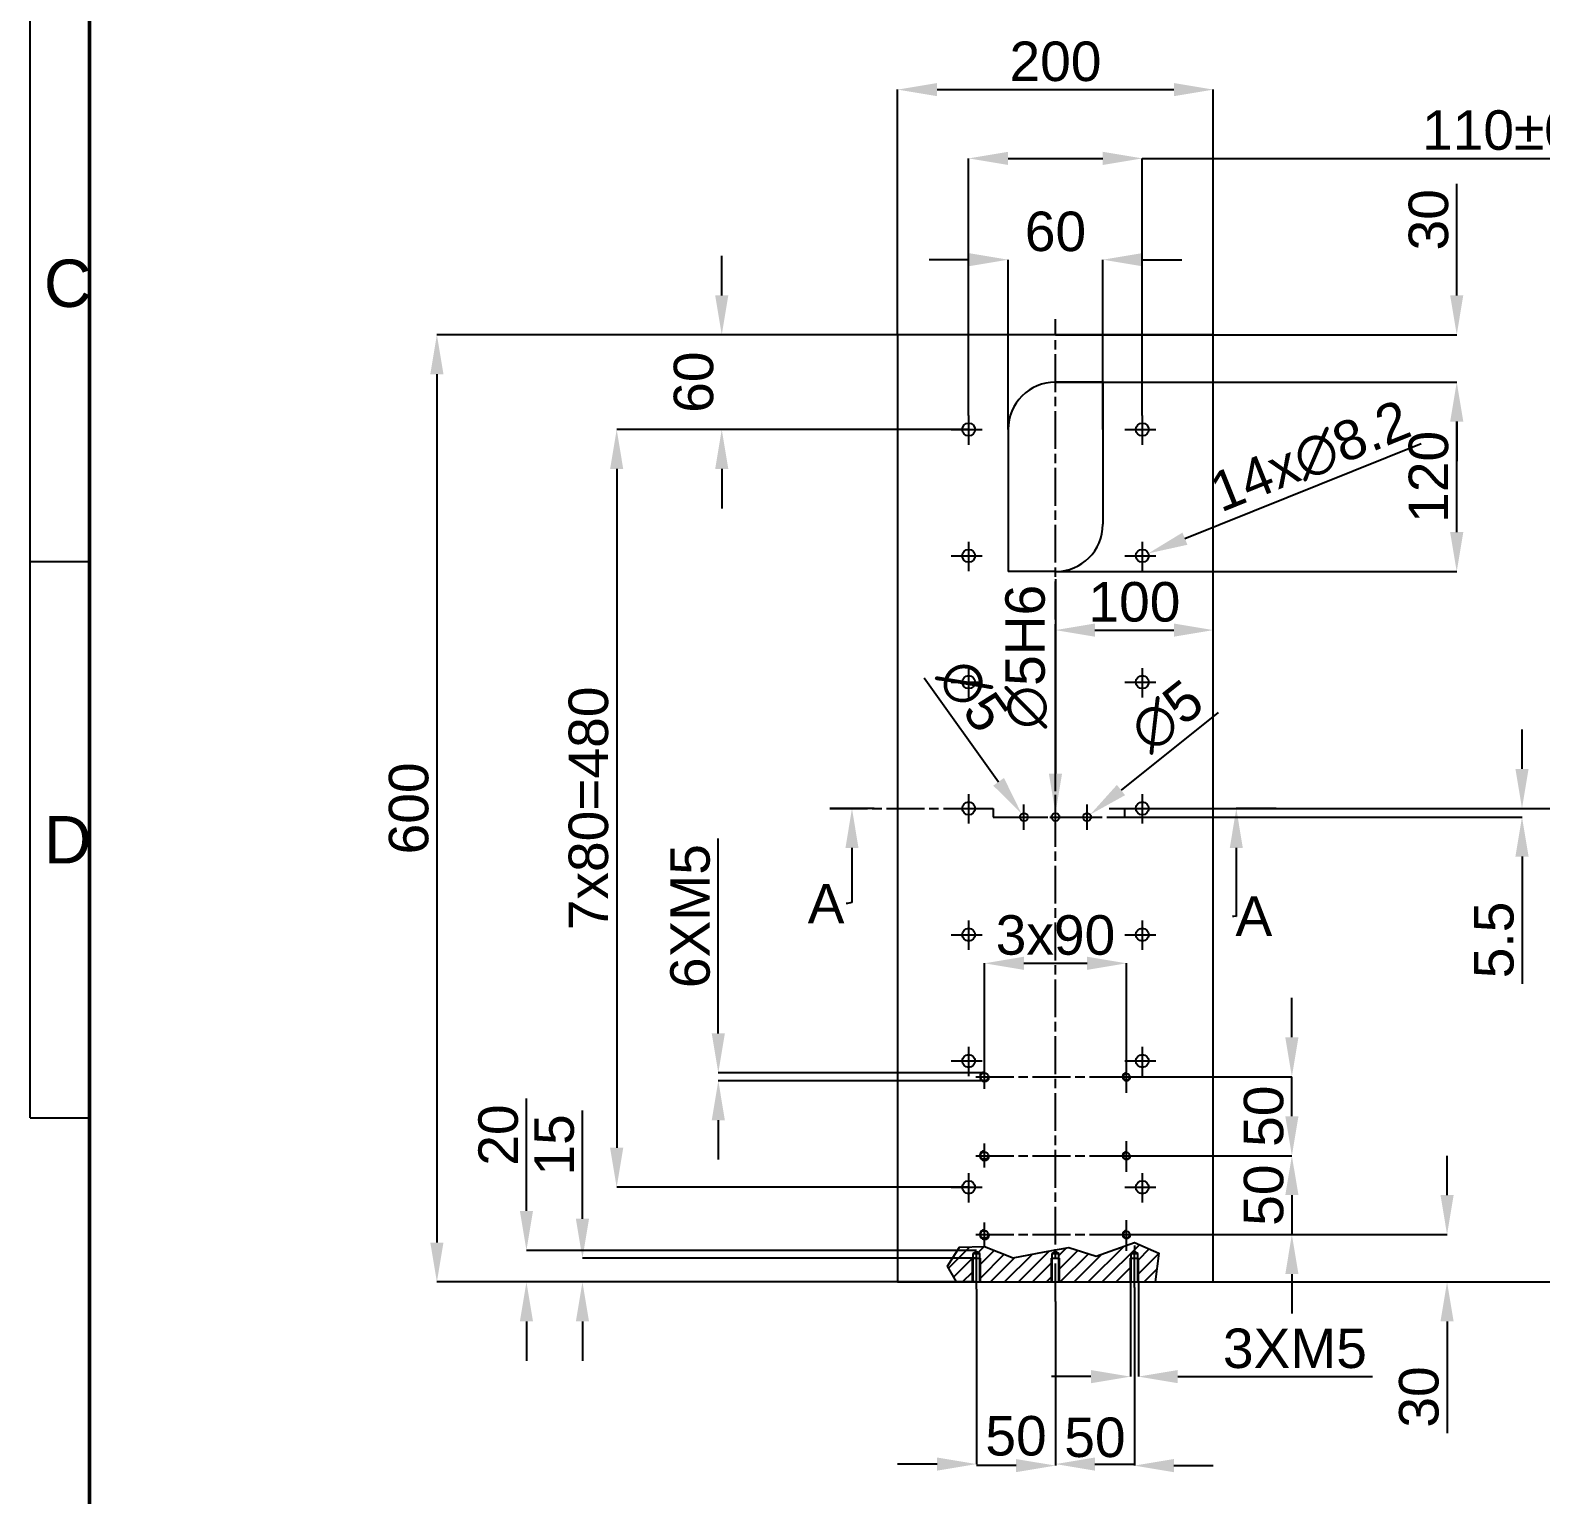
# Model space of a CAD drawing. Header units: millimetres. Extents: x 9534 to 10975, y 1284 to 3436.
# Drawn here: x 9534 to 10491, y 1787 to 2715 of the extents above; entities that cross this region are included whole.
import ezdxf
from ezdxf import colors
from ezdxf.entities.mleader import LeaderData, LeaderLine
from ezdxf.math import Vec2, Vec3

# ---------------------------------------------------------------- set-up
doc = ezdxf.new("R2010")
doc.units = ezdxf.units.MM
doc.header["$MEASUREMENT"] = 0
doc.linetypes.add('ACAD_ISO02W100', pattern=[15, 12, -3])
doc.linetypes.add('ACAD_ISO08W100', pattern=[36, 24, -3, 6, -3])
doc.layers.get('Defpoints').update_dxf_attribs({"linetype": 'ACAD_ISO02W100'})
doc.layers.add('Crta_05', color=1, linetype='Continuous', lineweight=50)
for name, color, linetype in [('Layer1', 1, 'ACAD_ISO08W100'), ('Layer2', 4, 'Continuous'), ('Layer3', 5, 'Continuous'), ('RAHM2', 1, 'Continuous')]:
    doc.layers.add(name, color=color, linetype=linetype)
doc.styles.get("Standard").update_dxf_attribs({"font": 'arial.ttf'})
doc.dimstyles.get("Standard").update_dxf_attribs({"dimscale": 5, "dimtxt": 5, "dimasz": 5, "dimexe": 0, "dimexo": 0, "dimgap": 1, "dimtad": 1, "dimdec": 4, "dimzin": 12, "dimdsep": 46, "dimtxsty": 'Standard', "dimcen": 0.09, "dimadec": 0, "dimazin": 0, "dimtfac": 1, "dimtdec": 4, "dimtofl": 0, "dimtmove": 0, "dimatfit": 3, "dimfxl": 1, "dimtolj": 1, "dimtzin": 0, "dimarcsym": 0})

# ---------------------------------------------------------------- blocks, each defined once
blk = doc.blocks.new('*U2')
blk.add_circle((0, 0), 4.1)
blk = doc.blocks.new('*U3')
at = {"color": 0, "linetype": 'ByBlock', "lineweight": -2, "transparency": 16777216}
for p in [(-110, 0), (0, 0), (-110, -80), (0, -80), (-110, -160), (0, -160), (-110, -240), (0, -240), (-110, -320), (0, -320), (-110, -400), (0, -400), (-110, -480), (0, -480)]:
    blk.add_blockref('*U2', p, dxfattribs=at)
blk = doc.blocks.new('*U4')
at = {"layer": 'Layer1'}
for p, q in [((-9.77, 0.37), (9.77, 0.37)), ((1.26, 9.29), (1.26, -9.29))]:
    blk.add_line(p, q, dxfattribs=at)
blk = doc.blocks.new('*U5')
at = {"color": 0, "linetype": 'ByBlock', "lineweight": -2, "transparency": 16777216}
for p in [(0, 480), (110, 480), (0, 400), (110, 400), (0, 320), (110, 320), (0, 240), (110, 240), (0, 160), (110, 160), (0, 80), (110, 80), (0, 0), (110, 0)]:
    blk.add_blockref('*U4', p, dxfattribs=at)
blk = doc.blocks.new('*U6')
for centre, radius in [((-49.02, 0.51), 2.5), ((40.98, 0.51), 2.1)]:
    blk.add_circle(centre, radius)
for centre, radius, end in [((-49.02, 0.51), 3, 358.71414), ((40.98, 0.51), 2.5, 0)]:
    blk.add_arc(centre, radius, 90, end)
at = {"layer": 'Layer1'}
for p, q in [((40.98, -9.76), (40.98, 9.76)), ((-54.5, 0.51), (54.5, 0.51)), ((-49.02, -7.07), (-49.02, 8.18))]:
    blk.add_line(p, q, dxfattribs=at)
blk = doc.blocks.new('*U7')
at = {"color": 0, "linetype": 'ByBlock', "lineweight": -2, "transparency": 16777216}
for p in [(0, 100), (0, 50), (0, 0)]:
    blk.add_blockref('*U6', p, dxfattribs=at)
blk = doc.blocks.new('*D9')
at = {"layer": 'Defpoints', "color": 0, "transparency": 16777216}
for p in [(10283.42, 2677.51), (10083.42, 2522.18), (10283.42, 2522.18)]:
    blk.add_point(p, dxfattribs=at)
at = {"layer": 'Layer2', "color": 0, "lineweight": -2, "transparency": 16777216}
for p, q in [((10083.42, 2522.18), (10083.42, 2677.51)), ((10108.42, 2677.51), (10258.42, 2677.51)), ((10283.42, 2522.18), (10283.42, 2677.51))]:
    blk.add_line(p, q, dxfattribs=at)
at = {"layer": 'Layer2', "color": 0, "transparency": 16777216}
for points in [[(10108.42, 2681.67), (10108.42, 2673.34), (10083.42, 2677.51)], [(10258.42, 2681.67), (10258.42, 2673.34), (10283.42, 2677.51)]]:
    blk.add_solid(points, dxfattribs=at)
at = {"layer": 'Layer2', "color": 0, "transparency": 16777216, "insert": (10183.42, 2695.27), "char_height": 25, "attachment_point": 5}
blk.add_mtext('\\A1;200', dxfattribs=at)
blk = doc.blocks.new('*D10')
at = {"layer": 'Defpoints', "color": 0, "transparency": 16777216}
for p in [(10238.42, 2633.93), (10128.42, 2471.1), (10238.42, 2471.1)]:
    blk.add_point(p, dxfattribs=at)
at = {"layer": 'Layer2', "color": 0, "lineweight": -2, "transparency": 16777216}
for p, q in [((10128.42, 2471.1), (10128.42, 2633.93)), ((10153.42, 2633.93), (10213.42, 2633.93)), ((10238.42, 2471.1), (10238.42, 2633.93)), ((10238.42, 2633.93), (10580.36, 2633.93))]:
    blk.add_line(p, q, dxfattribs=at)
at = {"layer": 'Layer2', "color": 0, "transparency": 16777216}
for points in [[(10153.42, 2638.1), (10153.42, 2629.77), (10128.42, 2633.93)], [(10213.42, 2638.1), (10213.42, 2629.77), (10238.42, 2633.93)]]:
    blk.add_solid(points, dxfattribs=at)
at = {"layer": 'Layer2', "color": 0, "transparency": 16777216, "insert": (10498.05, 2651.7), "char_height": 25, "attachment_point": 5}
blk.add_mtext('\\A1;110%%P0.001', dxfattribs=at)
blk = doc.blocks.new('*D11')
at = {"layer": 'Defpoints', "color": 0, "transparency": 16777216}
for p in [(10228.42, 2124.05), (10138.42, 2059.85), (10228.42, 2061.43)]:
    blk.add_point(p, dxfattribs=at)
at = {"layer": 'Layer2', "color": 0, "lineweight": -2, "transparency": 16777216}
for p, q in [((10138.42, 2059.85), (10138.42, 2124.05)), ((10163.42, 2124.05), (10203.42, 2124.05)), ((10228.42, 2061.43), (10228.42, 2124.05))]:
    blk.add_line(p, q, dxfattribs=at)
at = {"layer": 'Layer2', "color": 0, "transparency": 16777216}
for points in [[(10163.42, 2128.22), (10163.42, 2119.88), (10138.42, 2124.05)], [(10203.42, 2128.22), (10203.42, 2119.88), (10228.42, 2124.05)]]:
    blk.add_solid(points, dxfattribs=at)
at = {"layer": 'Layer2', "color": 0, "transparency": 16777216, "insert": (10183.42, 2141.82), "char_height": 25, "attachment_point": 5}
blk.add_mtext('\\A1;3x90', dxfattribs=at)
blk = doc.blocks.new('*D12')
at = {"layer": 'Defpoints', "color": 0, "transparency": 16777216}
for p in [(10128.42, 2462.18), (9905.43, 1982.18), (10128.42, 1982.18)]:
    blk.add_point(p, dxfattribs=at)
at = {"layer": 'Layer2', "color": 0, "lineweight": -2, "transparency": 16777216}
for p, q in [((10128.42, 2462.18), (9905.43, 2462.18)), ((9905.43, 2437.18), (9905.43, 2007.18)), ((10128.42, 1982.18), (9905.43, 1982.18))]:
    blk.add_line(p, q, dxfattribs=at)
at = {"layer": 'Layer2', "color": 0, "transparency": 16777216}
for points in [[(9901.26, 2437.18), (9909.59, 2437.18), (9905.43, 2462.18)], [(9901.26, 2007.18), (9909.59, 2007.18), (9905.43, 1982.18)]]:
    blk.add_solid(points, dxfattribs=at)
at = {"layer": 'Layer2', "color": 0, "transparency": 16777216, "insert": (9887.66, 2222.18), "char_height": 25, "attachment_point": 5, "rotation": 90}
blk.add_mtext('\\A1;7x80=480', dxfattribs=at)
blk = doc.blocks.new('*D13')
at = {"layer": 'Defpoints', "color": 0, "transparency": 16777216}
for p in [(10083.42, 2522.18), (9791.53, 1922.18), (10083.42, 1922.18)]:
    blk.add_point(p, dxfattribs=at)
at = {"layer": 'Layer2', "color": 0, "lineweight": -2, "transparency": 16777216}
for p, q in [((10083.42, 2522.18), (9791.53, 2522.18)), ((9791.53, 2497.18), (9791.53, 1947.18)), ((10083.42, 1922.18), (9791.53, 1922.18))]:
    blk.add_line(p, q, dxfattribs=at)
at = {"layer": 'Layer2', "color": 0, "transparency": 16777216}
for points in [[(9787.36, 2497.18), (9795.7, 2497.18), (9791.53, 2522.18)], [(9787.36, 1947.18), (9795.7, 1947.18), (9791.53, 1922.18)]]:
    blk.add_solid(points, dxfattribs=at)
at = {"layer": 'Layer2', "color": 0, "transparency": 16777216, "insert": (9773.77, 2222.18), "char_height": 25, "attachment_point": 5, "rotation": 90}
blk.add_mtext('\\A1;600', dxfattribs=at)
blk = doc.blocks.new('*D14')
at = {"layer": 'Defpoints', "color": 0, "transparency": 16777216}
for p in [(10133.42, 1917.58), (10183.42, 1909.87), (10133.42, 1806.81)]:
    blk.add_point(p, dxfattribs=at)
at = {"layer": 'Layer2', "color": 0, "lineweight": -2, "transparency": 16777216}
for p, q in [((10133.42, 1917.58), (10133.42, 1806.81)), ((10183.42, 1909.87), (10183.42, 1806.81)), ((10108.42, 1806.81), (10083.42, 1806.81)), ((10208.42, 1806.81), (10233.42, 1806.81))]:
    blk.add_line(p, q, dxfattribs=at)
at = {"layer": 'Layer2', "color": 0, "transparency": 16777216}
for points in [[(10108.42, 1810.98), (10108.42, 1802.65), (10133.42, 1806.81)], [(10208.42, 1810.98), (10208.42, 1802.65), (10183.42, 1806.81)]]:
    blk.add_solid(points, dxfattribs=at)
at = {"layer": 'Layer2', "color": 0, "transparency": 16777216, "insert": (10158.42, 1824.58), "char_height": 25, "attachment_point": 5}
blk.add_mtext('\\A1;50', dxfattribs=at)
blk = doc.blocks.new('*D15')
at = {"layer": 'Defpoints', "color": 0, "transparency": 16777216}
for p in [(10233.42, 1918.59), (10183.42, 1909.87), (10183.42, 1805.86)]:
    blk.add_point(p, dxfattribs=at)
at = {"layer": 'Layer2', "color": 0, "lineweight": -2, "transparency": 16777216}
for p, q in [((10233.42, 1918.59), (10233.42, 1805.86)), ((10183.42, 1909.87), (10183.42, 1805.86)), ((10158.42, 1805.86), (10133.42, 1805.86)), ((10258.42, 1805.86), (10283.42, 1805.86))]:
    blk.add_line(p, q, dxfattribs=at)
at = {"layer": 'Layer2', "color": 0, "transparency": 16777216}
for points in [[(10158.42, 1810.02), (10158.42, 1801.69), (10183.42, 1805.86)], [(10258.42, 1810.02), (10258.42, 1801.69), (10233.42, 1805.86)]]:
    blk.add_solid(points, dxfattribs=at)
at = {"layer": 'Layer2', "color": 0, "transparency": 16777216, "insert": (10208.42, 1823.62), "char_height": 25, "attachment_point": 5}
blk.add_mtext('\\A1;50', dxfattribs=at)
blk = doc.blocks.new('*D16')
at = {"layer": 'Defpoints', "color": 0, "transparency": 16777216}
for p in [(10128.42, 2522.18), (9972.01, 2462.18), (10128.42, 2462.18)]:
    blk.add_point(p, dxfattribs=at)
at = {"layer": 'Layer2', "color": 0, "lineweight": -2, "transparency": 16777216}
for p, q in [((9972.01, 2547.18), (9972.01, 2572.18)), ((10128.42, 2522.18), (9972.01, 2522.18)), ((10128.42, 2462.18), (9972.01, 2462.18)), ((9972.01, 2437.18), (9972.01, 2412.18))]:
    blk.add_line(p, q, dxfattribs=at)
at = {"layer": 'Layer2', "color": 0, "transparency": 16777216}
for points in [[(9967.84, 2547.18), (9976.18, 2547.18), (9972.01, 2522.18)], [(9967.84, 2437.18), (9976.18, 2437.18), (9972.01, 2462.18)]]:
    blk.add_solid(points, dxfattribs=at)
at = {"layer": 'Layer2', "color": 0, "transparency": 16777216, "insert": (9954.25, 2492.18), "char_height": 25, "attachment_point": 5, "rotation": 90}
blk.add_mtext('\\A1;60', dxfattribs=at)
blk = doc.blocks.new('*D17')
at = {"layer": 'Defpoints', "color": 0, "transparency": 16777216}
for p in [(10228.42, 2052.18), (10228.42, 2002.18), (10333.18, 2002.18)]:
    blk.add_point(p, dxfattribs=at)
at = {"layer": 'Layer2', "color": 0, "lineweight": -2, "transparency": 16777216}
for p, q in [((10333.18, 2077.18), (10333.18, 2102.18)), ((10228.42, 2052.18), (10333.18, 2052.18)), ((10228.42, 2002.18), (10333.18, 2002.18)), ((10333.18, 1977.18), (10333.18, 1952.18))]:
    blk.add_line(p, q, dxfattribs=at)
at = {"layer": 'Layer2', "color": 0, "transparency": 16777216}
for points in [[(10329.02, 2077.18), (10337.35, 2077.18), (10333.18, 2052.18)], [(10329.02, 1977.18), (10337.35, 1977.18), (10333.18, 2002.18)]]:
    blk.add_solid(points, dxfattribs=at)
at = {"layer": 'Layer2', "color": 0, "transparency": 16777216, "insert": (10315.42, 2027.18), "char_height": 25, "attachment_point": 5, "rotation": 90}
blk.add_mtext('\\A1;50', dxfattribs=at)
blk = doc.blocks.new('*D18')
at = {"layer": 'Defpoints', "color": 0, "transparency": 16777216}
for p in [(10228.42, 2002.18), (10228.42, 1952.18), (10333.18, 1952.18)]:
    blk.add_point(p, dxfattribs=at)
at = {"layer": 'Layer2', "color": 0, "lineweight": -2, "transparency": 16777216}
for p, q in [((10333.18, 2027.18), (10333.18, 2052.18)), ((10228.42, 2002.18), (10333.18, 2002.18)), ((10228.42, 1952.18), (10333.18, 1952.18)), ((10333.18, 1927.18), (10333.18, 1902.18))]:
    blk.add_line(p, q, dxfattribs=at)
at = {"layer": 'Layer2', "color": 0, "transparency": 16777216}
for points in [[(10329.02, 2027.18), (10337.35, 2027.18), (10333.18, 2002.18)], [(10329.02, 1927.18), (10337.35, 1927.18), (10333.18, 1952.18)]]:
    blk.add_solid(points, dxfattribs=at)
at = {"layer": 'Layer2', "color": 0, "transparency": 16777216, "insert": (10315.42, 1977.18), "char_height": 25, "attachment_point": 5, "rotation": 90}
blk.add_mtext('\\A1;50', dxfattribs=at)
blk = doc.blocks.new('*D19')
at = {"layer": 'Defpoints', "color": 0, "transparency": 16777216}
for p in [(10228.42, 1952.18), (10228.42, 1922.18), (10431.51, 1922.18)]:
    blk.add_point(p, dxfattribs=at)
at = {"layer": 'Layer2', "color": 0, "lineweight": -2, "transparency": 16777216}
for p, q in [((10431.51, 1977.18), (10431.51, 2002.18)), ((10228.42, 1952.18), (10431.51, 1952.18)), ((10228.42, 1922.18), (10431.51, 1922.18)), ((10431.51, 1897.18), (10431.51, 1826.47))]:
    blk.add_line(p, q, dxfattribs=at)
at = {"layer": 'Layer2', "color": 0, "transparency": 16777216}
for points in [[(10427.35, 1977.18), (10435.68, 1977.18), (10431.51, 1952.18)], [(10427.35, 1897.18), (10435.68, 1897.18), (10431.51, 1922.18)]]:
    blk.add_solid(points, dxfattribs=at)
at = {"layer": 'Layer2', "color": 0, "transparency": 16777216, "insert": (10413.74, 1849.32), "char_height": 25, "attachment_point": 5, "rotation": 90}
blk.add_mtext('\\A1;30', dxfattribs=at)
blk = doc.blocks.new('*D20')
at = {"layer": 'Defpoints', "color": 0, "transparency": 16777216}
for p in [(10242.23, 2383.71), (10234.62, 2380.65)]:
    blk.add_point(p, dxfattribs=at)
at = {"layer": 'Layer2', "color": 0, "lineweight": -2, "transparency": 16777216}
for p, q in [((10415.18, 2453.17), (10265.43, 2393.02)), ((10237.97, 2382.18), (10238.87, 2382.18)), ((10238.42, 2381.73), (10238.42, 2382.63))]:
    blk.add_line(p, q, dxfattribs=at)
at = {"layer": 'Layer2', "color": 0, "transparency": 16777216}
blk.add_solid([(10263.87, 2396.89), (10266.98, 2389.16), (10242.23, 2383.71)], dxfattribs=at)
at = {"layer": 'Layer2', "color": 0, "transparency": 16777216, "insert": (10345.02, 2444.89), "char_height": 25, "attachment_point": 5, "rotation": 21.88366}
blk.add_mtext('\\A1;14x∅8.2', dxfattribs=at)
blk = doc.blocks.new('*D21')
at = {"layer": 'Defpoints', "color": 0, "transparency": 16777216}
for p in [(9969.82, 2049.68), (10138.42, 2054.68), (10138.42, 2049.68)]:
    blk.add_point(p, dxfattribs=at)
at = {"layer": 'Layer2', "color": 0, "lineweight": -2, "transparency": 16777216}
for p, q in [((9969.82, 2079.68), (9969.82, 2203.2)), ((10138.42, 2054.68), (9969.82, 2054.68)), ((10138.42, 2049.68), (9969.82, 2049.68)), ((9969.82, 2024.68), (9969.82, 1999.68))]:
    blk.add_line(p, q, dxfattribs=at)
at = {"layer": 'Layer2', "color": 0, "transparency": 16777216}
for points in [[(9965.65, 2079.68), (9973.98, 2079.68), (9969.82, 2054.68)], [(9965.65, 2024.68), (9973.98, 2024.68), (9969.82, 2049.68)]]:
    blk.add_solid(points, dxfattribs=at)
at = {"layer": 'Layer2', "color": 0, "transparency": 16777216, "insert": (9952.05, 2153.94), "char_height": 25, "attachment_point": 5, "rotation": 90}
blk.add_mtext('\\A1;6XM5', dxfattribs=at)
blk = doc.blocks.new('*D22')
at = {"layer": 'Defpoints', "color": 0, "transparency": 16777216}
for p in [(9848.26, 1942.18), (10133.42, 1942.18), (10133.42, 1922.18)]:
    blk.add_point(p, dxfattribs=at)
at = {"layer": 'Layer2', "color": 0, "lineweight": -2, "transparency": 16777216}
for p, q in [((9848.26, 1967.18), (9848.26, 2038.33)), ((10133.42, 1942.18), (9848.26, 1942.18)), ((10133.42, 1922.18), (9848.26, 1922.18)), ((9848.26, 1897.18), (9848.26, 1872.18))]:
    blk.add_line(p, q, dxfattribs=at)
at = {"layer": 'Layer2', "color": 0, "transparency": 16777216}
for points in [[(9844.09, 1967.18), (9852.42, 1967.18), (9848.26, 1942.18)], [(9844.09, 1897.18), (9852.42, 1897.18), (9848.26, 1922.18)]]:
    blk.add_solid(points, dxfattribs=at)
at = {"layer": 'Layer2', "color": 0, "transparency": 16777216, "insert": (9830.49, 2015.25), "char_height": 25, "attachment_point": 5, "rotation": 90}
blk.add_mtext('\\A1;20', dxfattribs=at)
blk = doc.blocks.new('*D23')
at = {"layer": 'Defpoints', "color": 0, "transparency": 16777216}
for p in [(10133.42, 1937.18), (9883.74, 1922.18), (10133.42, 1922.18)]:
    blk.add_point(p, dxfattribs=at)
at = {"layer": 'Layer2', "color": 0, "lineweight": -2, "transparency": 16777216}
for p, q in [((9883.74, 1962.18), (9883.74, 2030.82)), ((10133.42, 1937.18), (9883.74, 1937.18)), ((10133.42, 1922.18), (9883.74, 1922.18)), ((9883.74, 1897.18), (9883.74, 1872.18))]:
    blk.add_line(p, q, dxfattribs=at)
at = {"layer": 'Layer2', "color": 0, "transparency": 16777216}
for points in [[(9879.58, 1962.18), (9887.91, 1962.18), (9883.74, 1937.18)], [(9879.58, 1897.18), (9887.91, 1897.18), (9883.74, 1922.18)]]:
    blk.add_solid(points, dxfattribs=at)
at = {"layer": 'Layer2', "color": 0, "transparency": 16777216, "insert": (9865.98, 2009), "char_height": 25, "attachment_point": 5, "rotation": 90}
blk.add_mtext('\\A1;15', dxfattribs=at)
blk = doc.blocks.new('*D24')
at = {"layer": 'Defpoints', "color": 0, "transparency": 16777216}
for p in [(10230.92, 1922.18), (10235.92, 1922.18), (10235.92, 1862.22)]:
    blk.add_point(p, dxfattribs=at)
at = {"layer": 'Layer2', "color": 0, "lineweight": -2, "transparency": 16777216}
for p, q in [((10230.92, 1922.18), (10230.92, 1862.22)), ((10235.92, 1922.18), (10235.92, 1862.22)), ((10205.92, 1862.22), (10180.92, 1862.22)), ((10260.92, 1862.22), (10384.29, 1862.22))]:
    blk.add_line(p, q, dxfattribs=at)
at = {"layer": 'Layer2', "color": 0, "transparency": 16777216}
for points in [[(10205.92, 1866.39), (10205.92, 1858.06), (10230.92, 1862.22)], [(10260.92, 1866.39), (10260.92, 1858.06), (10235.92, 1862.22)]]:
    blk.add_solid(points, dxfattribs=at)
at = {"layer": 'Layer2', "color": 0, "transparency": 16777216, "insert": (10335.11, 1879.99), "char_height": 25, "attachment_point": 5}
blk.add_mtext('\\A1;3XM5', dxfattribs=at)
blk = doc.blocks.new('*D25')
at = {"layer": 'Defpoints', "color": 0, "transparency": 16777216}
for p in [(10201.47, 2215.12), (10205.38, 2218.23)]:
    blk.add_point(p, dxfattribs=at)
at = {"layer": 'Layer2', "color": 0, "lineweight": -2, "transparency": 16777216}
for p, q in [((10286.57, 2282.87), (10224.94, 2233.81)), ((10202.97, 2216.68), (10203.87, 2216.68)), ((10203.42, 2216.23), (10203.42, 2217.13))]:
    blk.add_line(p, q, dxfattribs=at)
at = {"layer": 'Layer2', "color": 0, "transparency": 16777216}
blk.add_solid([(10222.34, 2237.07), (10227.53, 2230.55), (10205.38, 2218.23)], dxfattribs=at)
at = {"layer": 'Layer2', "color": 0, "transparency": 16777216, "insert": (10254.03, 2280.57), "char_height": 25, "attachment_point": 5, "rotation": 38.5243}
blk.add_mtext('\\A1;∅5', dxfattribs=at)
blk = doc.blocks.new('*D26')
at = {"layer": 'Defpoints', "color": 0, "transparency": 16777216}
for p in [(10161.97, 2218.71), (10164.88, 2214.65)]:
    blk.add_point(p, dxfattribs=at)
at = {"layer": 'Layer2', "color": 0, "lineweight": -2, "transparency": 16777216}
for p, q in [((10100.29, 2304.79), (10147.4, 2239.03)), ((10162.97, 2216.68), (10163.87, 2216.68)), ((10163.42, 2216.23), (10163.42, 2217.13))]:
    blk.add_line(p, q, dxfattribs=at)
at = {"layer": 'Layer2', "color": 0, "transparency": 16777216}
blk.add_solid([(10150.79, 2241.46), (10144.02, 2236.6), (10161.97, 2218.71)], dxfattribs=at)
at = {"layer": 'Layer2', "color": 0, "transparency": 16777216, "insert": (10130.96, 2293.69), "char_height": 25, "attachment_point": 5, "rotation": 305.62243}
blk.add_mtext('\\A1;∅5', dxfattribs=at)
blk = doc.blocks.new('*D27')
at = {"layer": 'Defpoints', "color": 0, "transparency": 16777216}
for p in [(10183.42, 2219.18), (10183.42, 2214.18)]:
    blk.add_point(p, dxfattribs=at)
at = {"layer": 'Layer2', "color": 0, "lineweight": -2, "transparency": 16777216}
for p, q in [((10183.42, 2367.39), (10183.42, 2244.18)), ((10182.97, 2216.68), (10183.87, 2216.68)), ((10183.42, 2216.23), (10183.42, 2217.13))]:
    blk.add_line(p, q, dxfattribs=at)
at = {"layer": 'Layer2', "color": 0, "transparency": 16777216}
blk.add_solid([(10179.26, 2244.18), (10187.59, 2244.18), (10183.42, 2219.18)], dxfattribs=at)
at = {"layer": 'Layer2', "color": 0, "transparency": 16777216, "insert": (10164.96, 2318.29), "char_height": 25, "attachment_point": 5, "rotation": 90}
blk.add_mtext('\\A1;∅5H6', dxfattribs=at)
blk = doc.blocks.new('*D28')
at = {"layer": 'Defpoints', "color": 0, "transparency": 16777216}
for p in [(10217.42, 2222.18), (10546.12, 2222.18), (10283.42, 1922.18)]:
    blk.add_point(p, dxfattribs=at)
at = {"layer": 'Layer2', "color": 0, "lineweight": -2, "transparency": 16777216}
for p, q in [((10217.42, 2222.18), (10546.12, 2222.18)), ((10546.12, 1947.18), (10546.12, 2197.18)), ((10283.42, 1922.18), (10546.12, 1922.18))]:
    blk.add_line(p, q, dxfattribs=at)
at = {"layer": 'Layer2', "color": 0, "transparency": 16777216}
for points in [[(10541.95, 2197.18), (10550.29, 2197.18), (10546.12, 2222.18)], [(10541.95, 1947.18), (10550.29, 1947.18), (10546.12, 1922.18)]]:
    blk.add_solid(points, dxfattribs=at)
at = {"layer": 'Layer2', "color": 0, "transparency": 16777216, "insert": (10528.35, 2072.18), "char_height": 25, "attachment_point": 5, "rotation": 90}
blk.add_mtext('\\A1;300', dxfattribs=at)
blk = doc.blocks.new('*D29')
at = {"layer": 'Defpoints', "color": 0, "transparency": 16777216}
for p in [(10283.42, 2335.11), (10183.42, 2233.18), (10283.42, 2233.18)]:
    blk.add_point(p, dxfattribs=at)
at = {"layer": 'Layer2', "color": 0, "lineweight": -2, "transparency": 16777216}
for p, q in [((10183.42, 2233.18), (10183.42, 2335.11)), ((10208.42, 2335.11), (10258.42, 2335.11)), ((10283.42, 2233.18), (10283.42, 2335.11))]:
    blk.add_line(p, q, dxfattribs=at)
at = {"layer": 'Layer2', "color": 0, "transparency": 16777216}
for points in [[(10208.42, 2339.28), (10208.42, 2330.94), (10183.42, 2335.11)], [(10258.42, 2339.28), (10258.42, 2330.94), (10283.42, 2335.11)]]:
    blk.add_solid(points, dxfattribs=at)
at = {"layer": 'Layer2', "color": 0, "transparency": 16777216, "insert": (10233.42, 2352.87), "char_height": 25, "attachment_point": 5}
blk.add_mtext('\\A1;100', dxfattribs=at)
blk = doc.blocks.new('*D30')
at = {"layer": 'Defpoints', "color": 0, "transparency": 16777216}
for p in [(10183.42, 2492.18), (10437.63, 2492.18), (10183.42, 2372.18)]:
    blk.add_point(p, dxfattribs=at)
at = {"layer": 'Layer2', "color": 0, "lineweight": -2, "transparency": 16777216}
for p, q in [((10183.42, 2492.18), (10437.63, 2492.18)), ((10437.63, 2397.18), (10437.63, 2467.18)), ((10183.42, 2372.18), (10437.63, 2372.18))]:
    blk.add_line(p, q, dxfattribs=at)
at = {"layer": 'Layer2', "color": 0, "transparency": 16777216}
for points in [[(10433.46, 2467.18), (10441.79, 2467.18), (10437.63, 2492.18)], [(10433.46, 2397.18), (10441.79, 2397.18), (10437.63, 2372.18)]]:
    blk.add_solid(points, dxfattribs=at)
at = {"layer": 'Layer2', "color": 0, "transparency": 16777216, "insert": (10419.86, 2432.18), "char_height": 25, "attachment_point": 5, "rotation": 90}
blk.add_mtext('\\A1;120', dxfattribs=at)
blk = doc.blocks.new('*D31')
at = {"layer": 'Defpoints', "color": 0, "transparency": 16777216}
for p in [(10213.42, 2569.76), (10153.42, 2462.18), (10213.42, 2462.18)]:
    blk.add_point(p, dxfattribs=at)
at = {"layer": 'Layer2', "color": 0, "lineweight": -2, "transparency": 16777216}
for p, q in [((10128.42, 2569.76), (10103.42, 2569.76)), ((10153.42, 2462.18), (10153.42, 2569.76)), ((10213.42, 2462.18), (10213.42, 2569.76)), ((10238.42, 2569.76), (10263.42, 2569.76))]:
    blk.add_line(p, q, dxfattribs=at)
at = {"layer": 'Layer2', "color": 0, "transparency": 16777216}
for points in [[(10128.42, 2573.92), (10128.42, 2565.59), (10153.42, 2569.76)], [(10238.42, 2573.92), (10238.42, 2565.59), (10213.42, 2569.76)]]:
    blk.add_solid(points, dxfattribs=at)
at = {"layer": 'Layer2', "color": 0, "transparency": 16777216, "insert": (10183.42, 2587.52), "char_height": 25, "attachment_point": 5}
blk.add_mtext('\\A1;60', dxfattribs=at)
blk = doc.blocks.new('*D32')
at = {"layer": 'Defpoints', "color": 0, "transparency": 16777216}
for p in [(10183.42, 2522.18), (10437.63, 2522.18), (10183.42, 2492.18)]:
    blk.add_point(p, dxfattribs=at)
at = {"layer": 'Layer2', "color": 0, "lineweight": -2, "transparency": 16777216}
for p, q in [((10437.63, 2547.18), (10437.63, 2617.89)), ((10183.42, 2522.18), (10437.63, 2522.18)), ((10183.42, 2492.18), (10437.63, 2492.18)), ((10437.63, 2467.18), (10437.63, 2442.18))]:
    blk.add_line(p, q, dxfattribs=at)
at = {"layer": 'Layer2', "color": 0, "transparency": 16777216}
for points in [[(10433.46, 2547.18), (10441.79, 2547.18), (10437.63, 2522.18)], [(10433.46, 2467.18), (10441.79, 2467.18), (10437.63, 2492.18)]]:
    blk.add_solid(points, dxfattribs=at)
at = {"layer": 'Layer2', "color": 0, "transparency": 16777216, "insert": (10419.85, 2595.03), "char_height": 25, "attachment_point": 5, "rotation": 90}
blk.add_mtext('\\A1;30', dxfattribs=at)
blk = doc.blocks.new('*D40')
at = {"layer": 'Defpoints', "color": 0, "transparency": 16777216}
for p in [(10227.39, 2222.18), (10227.39, 2216.68), (10478.98, 2216.68)]:
    blk.add_point(p, dxfattribs=at)
at = {"layer": 'Layer2', "color": 0, "lineweight": -2, "transparency": 16777216}
for p, q in [((10478.98, 2247.18), (10478.98, 2272.18)), ((10227.39, 2222.18), (10478.98, 2222.18)), ((10227.39, 2216.68), (10478.98, 2216.68)), ((10478.98, 2191.68), (10478.98, 2110.98))]:
    blk.add_line(p, q, dxfattribs=at)
at = {"layer": 'Layer2', "color": 0, "transparency": 16777216}
for points in [[(10474.82, 2247.18), (10483.15, 2247.18), (10478.98, 2222.18)], [(10474.82, 2191.68), (10483.15, 2191.68), (10478.98, 2216.68)]]:
    blk.add_solid(points, dxfattribs=at)
at = {"layer": 'Layer2', "color": 0, "transparency": 16777216, "insert": (10461.27, 2138.83), "char_height": 25, "attachment_point": 5, "rotation": 90}
blk.add_mtext('\\A1;5.5', dxfattribs=at)

msp = doc.modelspace()

# ---------------------------------------------------------------- hatches: boundary and pattern name
at = {"layer": 'Layer3'}
h = msp.add_hatch(dxfattribs=at)
h.set_pattern_fill('ANSI31', color=256, scale=50)
h.paths.add_polyline_path([(10180.92195, 1937.17782), (10181.32195, 1937.17782), (10181.32195, 1940.17782), (10183.42195, 1941.43963), (10183.42195, 1942.52623), (10176.46508, 1941.23897), (10156.52283, 1937.54895), (10138.42195, 1944.59532), (10122.69491, 1944.19098), (10115.01346, 1932.23533), (10120.62682, 1922.17782), (10130.92195, 1922.17782), (10130.92195, 1937.17782), (10131.32195, 1937.17782), (10131.32195, 1940.17782), (10133.42195, 1941.43963), (10135.52195, 1940.17782), (10135.52195, 1937.17782), (10135.92195, 1937.17782), (10135.92195, 1922.17782), (10180.92195, 1922.17782)])
h.paths.add_polyline_path([(10230.92195, 1937.17782), (10231.32195, 1937.17782), (10231.32195, 1940.17782), (10233.42195, 1941.43963), (10235.52195, 1940.17782), (10235.52195, 1937.17782), (10235.92195, 1937.17782), (10235.92195, 1922.17782), (10246.63218, 1922.17782), (10248.84799, 1940.50097), (10233.48507, 1947.143), (10209.25897, 1938.43456), (10191.79954, 1944.07638), (10183.42195, 1942.52623), (10183.42195, 1941.43963), (10185.52195, 1940.17782), (10185.52195, 1937.17782), (10185.92195, 1937.17782), (10185.92195, 1922.17782), (10230.92195, 1922.17782)])

# ---------------------------------------------------------------- linework, layer by layer
for p, q in [((10283.42195, 2522.17782), (10083.42195, 2522.17782)), ((10083.42195, 2522.17782), (10083.42195, 1922.17782)), ((10283.42195, 1922.17782), (10283.42195, 2522.17782)), ((10213.42195, 2492.17782), (10183.42195, 2492.17782)), ((10213.42195, 2492.17782), (10213.42195, 2402.17782)), ((10153.42195, 2462.17782), (10153.42195, 2372.17782)), ((10183.42195, 2372.17782), (10153.42195, 2372.17782)), ((10068.59832, 2222.17782), (10040.39284, 2222.17782)), ((10136.92755, 2222.17782), (10143.9348, 2222.17782)), ((10143.9348, 2222.17782), (10143.9348, 2216.67782)), ((10227.3907, 2222.17782), (10235.93755, 2222.17782)), ((10227.3907, 2216.67782), (10227.3907, 2222.17782)), ((10227.3907, 2222.17782), (10231.66413, 2222.17782)), ((10323.2528, 2222.17782), (10297.97795, 2222.17782)), ((10143.9348, 2216.67782), (10152.33278, 2216.67782)), ((10220.32307, 2216.67782), (10227.3907, 2216.67782)), ((10223.85689, 2216.67782), (10227.3907, 2216.67782)), ((10130.92195, 1937.17782), (10135.92195, 1937.17782)), ((10131.32195, 1940.17782), (10133.42195, 1941.43963)), ((10131.32195, 1922.17782), (10131.32195, 1940.17782)), ((10131.32195, 1940.17782), (10135.52195, 1940.17782)), ((10133.42195, 1941.43963), (10135.52195, 1940.17782)), ((10135.52195, 1922.17782), (10135.52195, 1940.17782)), ((10180.92195, 1937.17782), (10185.92195, 1937.17782)), ((10181.32195, 1940.17782), (10183.42195, 1941.43963)), ((10181.32195, 1922.17782), (10181.32195, 1940.17782)), ((10181.32195, 1940.17782), (10185.52195, 1940.17782)), ((10183.42195, 1941.43963), (10185.52195, 1940.17782)), ((10185.52195, 1922.17782), (10185.52195, 1940.17782)), ((10230.92195, 1937.17782), (10235.92195, 1937.17782)), ((10231.32195, 1940.17782), (10233.42195, 1941.43963)), ((10231.32195, 1922.17782), (10231.32195, 1940.17782)), ((10231.32195, 1940.17782), (10235.52195, 1940.17782)), ((10233.42195, 1941.43963), (10235.52195, 1940.17782)), ((10235.52195, 1922.17782), (10235.52195, 1940.17782)), ((10083.42195, 1922.17782), (10283.42195, 1922.17782))]:
    msp.add_line(p, q)
msp.add_lwpolyline([(10120.62682, 1922.17782), (10115.01346, 1932.23533), (10122.69491, 1944.19098), (10138.42195, 1944.59532), (10156.52283, 1937.54895), (10176.46508, 1941.23897), (10191.79954, 1944.07638), (10209.25897, 1938.43456), (10233.48507, 1947.143), (10248.84799, 1940.50097), (10246.63218, 1922.17782)])
for centre in [(10163.42195, 2216.67782), (10183.42195, 2216.67782), (10203.42195, 2216.67782)]:
    msp.add_circle(centre, 2.5)
for centre, start, end in [((10183.42195, 2462.17782), 90, 180), ((10183.42195, 2402.17782), 270, 0)]:
    msp.add_arc(centre, 30, start, end)
at = {"layer": 'Crta_05'}
msp.add_line((9571.38512, 3398.5719), (9571.38512, 1283.5719), dxfattribs=at)
at = {"layer": 'Layer1'}
for p, q in [((10183.42195, 1909.87179), (10183.42195, 2532.16887)), ((10040.39284, 2222.17782), (10143.9348, 2222.17782)), ((10143.9348, 2222.17782), (10143.9348, 2216.67782)), ((10163.42195, 2208.62862), (10163.42195, 2224.72702)), ((10183.42195, 2208.62862), (10183.42195, 2224.72702)), ((10203.42195, 2208.62862), (10203.42195, 2224.72702)), ((10227.3907, 2216.67782), (10227.3907, 2222.17782)), ((10227.3907, 2222.17782), (10323.2528, 2222.17782)), ((10143.9348, 2216.67782), (10227.3907, 2216.67782)), ((10154.53501, 2216.67782), (10212.31389, 2216.67782)), ((10133.42195, 1917.5829), (10133.42195, 1943.45516)), ((10233.42195, 1945.37938), (10233.42195, 1942.17782)), ((10233.42195, 1918.5878), (10233.42195, 1944.31326))]:
    msp.add_line(p, q, dxfattribs=at)
at = {"layer": 'Layer3'}
for p, q in [((10130.92195, 1922.17782), (10130.92195, 1937.17782)), ((10135.92195, 1922.17782), (10135.92195, 1937.17782)), ((10180.92195, 1922.17782), (10180.92195, 1937.17782)), ((10185.92195, 1922.17782), (10185.92195, 1937.17782)), ((10230.92195, 1922.17782), (10230.92195, 1937.17782)), ((10235.92195, 1922.17782), (10235.92195, 1937.17782))]:
    msp.add_line(p, q, dxfattribs=at)
at = {"layer": 'RAHM2'}
for p, q in [((9533.88512, 2026.0719), (9533.88512, 3436.0719)), ((9533.88512, 2378.5719), (9571.38512, 2378.5719)), ((9533.88512, 2026.0719), (9571.38512, 2026.0719))]:
    msp.add_line(p, q, dxfattribs=at)

# ---------------------------------------------------------------- block references
for name, p in [('*U5', (10127.15913, 1981.81043)), ('*U3', (10238.42195, 2462.17782)), ('*U7', (10187.43958, 1951.66922))]:
    msp.add_blockref(name, p)

# ---------------------------------------------------------------- texts
for s, p in [('C', (9542.51012, 2539.8219)), ('D', (9542.51012, 2187.3219))]:
    msp.add_text(s, height=30, dxfattribs=at).set_placement(p)

# ---------------------------------------------------------------- dimensions: what is measured, and where the dimension line sits
at = {"layer": 'Layer2'}
for base, p1, p2, picture, middle in [((10283.42195, 2677.50755), (10083.42195, 2522.17782), (10283.42195, 2522.17782), '*D9', (10183.42195, 2677.50755)), ((10283.42195, 2335.10915), (10183.42195, 2233.17782), (10283.42195, 2233.17782), '*D29', (10233.42195, 2335.10915))]:
    dim = msp.add_linear_dim(base=base, p1=p1, p2=p2, dimstyle='Standard', dxfattribs=at)
    dim.commit()
    dim.dimension.update_dxf_attribs({"geometry": picture, "text_midpoint": middle, "dimtype": 160})
dim = msp.add_linear_dim(base=(10238.42195, 2633.93222), p1=(10128.42195, 2471.09581), p2=(10238.42195, 2471.09581), text='<>%%P0.001', dimstyle='Standard', dxfattribs=at)
dim.commit()
dim.dimension.update_dxf_attribs({"geometry": '*D10', "text_midpoint": (10498.04628, 2633.93222), "dimtype": 160})
for base, p1, p2, picture, middle in [((10437.62529, 2522.17782), (10183.42195, 2492.17782), (10183.42195, 2522.17782), '*D32', (10419.85244, 2595.03253)), ((9972.01129, 2462.17782), (10128.42195, 2522.17782), (10128.42195, 2462.17782), '*D16', (9954.24697, 2492.17782)), ((10437.62529, 2492.17782), (10183.42195, 2372.17782), (10183.42195, 2492.17782), '*D30', (10419.86097, 2432.17782)), ((10478.98416, 2216.67782), (10227.3907, 2222.17782), (10227.3907, 2216.67782), '*D40', (10461.271, 2138.82652)), ((10546.11981, 2222.17782), (10283.42195, 1922.17782), (10217.42195, 2222.17782), '*D28', (10528.34696, 2072.17782)), ((10333.18462, 2002.17782), (10228.42195, 2052.17782), (10228.42195, 2002.17782), '*D17', (10315.4203, 2027.17782)), ((10333.18462, 1952.17782), (10228.42195, 2002.17782), (10228.42195, 1952.17782), '*D18', (10315.4203, 1977.17782)), ((9848.25577, 1942.17782), (10133.42195, 1922.17782), (10133.42195, 1942.17782), '*D22', (9830.49144, 2015.25422)), ((10431.51219, 1922.17782), (10228.42195, 1952.17782), (10228.42195, 1922.17782), '*D19', (10413.73934, 1849.32311))]:
    dim = msp.add_linear_dim(base=base, p1=p1, p2=p2, angle=90, dimstyle='Standard', dxfattribs=at)
    dim.commit()
    dim.dimension.update_dxf_attribs({"geometry": picture, "text_midpoint": middle})
for base, p1, p2, picture, middle in [((10213.42195, 2569.75767), (10153.42195, 2462.17782), (10213.42195, 2462.17782), '*D31', (10183.42195, 2587.522)), ((10133.42195, 1806.81492), (10183.42195, 1909.87179), (10133.42195, 1917.5829), '*D14', (10158.42195, 1824.57925)), ((10183.42195, 1805.85602), (10233.42195, 1918.5878), (10183.42195, 1909.87179), '*D15', (10208.42195, 1823.62035))]:
    dim = msp.add_linear_dim(base=base, p1=p1, p2=p2, dimstyle='Standard', dxfattribs=at)
    dim.commit()
    dim.dimension.update_dxf_attribs({"geometry": picture, "text_midpoint": middle})
for base, p1, p2, picture, middle in [((9791.52955, 1922.17782), (10083.42195, 2522.17782), (10083.42195, 1922.17782), '*D13', (9791.52955, 2222.17782)), ((9883.74487, 1922.17782), (10133.42195, 1937.17782), (10133.42195, 1922.17782), '*D23', (9883.74487, 2009.00081))]:
    dim = msp.add_linear_dim(base=base, p1=p1, p2=p2, angle=90, dimstyle='Standard', dxfattribs=at)
    dim.commit()
    dim.dimension.update_dxf_attribs({"geometry": picture, "text_midpoint": middle, "dimtype": 160})
for p1, p2, text, picture, middle in [((10234.61738, 2380.64965), (10242.22651, 2383.70598), '14x<>', '*D20', (10345.01888, 2444.89144)), ((10183.42195, 2214.17782), (10183.42195, 2219.17782), '<>H6', '*D27', (10164.95844, 2318.28594))]:
    dim = msp.add_diameter_dim_2p(p1=p1, p2=p2, text=text, dimstyle='Standard', dxfattribs=at)
    dim.commit()
    dim.dimension.update_dxf_attribs({"geometry": picture, "text_midpoint": middle})
for base, p1, p2, text, picture, middle in [((9905.42701, 1982.17782), (10128.42195, 2462.17782), (10128.42195, 1982.17782), '7x80=<>', '*D12', (9905.42701, 2222.17782)), ((9969.81619, 2049.67782), (10138.42195, 2054.67782), (10138.42195, 2049.67782), '6XM<>', '*D21', (9969.81619, 2153.93942))]:
    dim = msp.add_linear_dim(base=base, p1=p1, p2=p2, angle=90, text=text, dimstyle='Standard', dxfattribs=at)
    dim.commit()
    dim.dimension.update_dxf_attribs({"geometry": picture, "text_midpoint": middle, "dimtype": 160})
dim = msp.add_diameter_dim_2p(p1=(10164.87805, 2214.64564), p2=(10161.96585, 2218.71), dimstyle='Standard', dxfattribs=at)
dim.commit()
dim.dimension.update_dxf_attribs({"geometry": '*D26', "text_midpoint": (10115.94916, 2282.9323), "dimtype": 163})
dim = msp.add_diameter_dim_2p(p1=(10201.46609, 2215.1207), p2=(10205.37781, 2218.23494), dimstyle='Standard', dxfattribs=at)
dim.commit()
dim.dimension.update_dxf_attribs({"geometry": '*D25', "text_midpoint": (10254.03059, 2280.56904)})
for base, p1, p2, text, picture, middle in [((10228.42195, 2124.04843), (10138.42195, 2059.84926), (10228.42195, 2061.43273), '3x<>', '*D11', (10183.42195, 2141.82128)), ((10235.92195, 1862.22191), (10230.92195, 1922.17782), (10235.92195, 1922.17782), '3XM<>', '*D24', (10335.10681, 1879.99476))]:
    dim = msp.add_linear_dim(base=base, p1=p1, p2=p2, text=text, dimstyle='Standard', dxfattribs=at)
    dim.commit()
    dim.dimension.update_dxf_attribs({"geometry": picture, "text_midpoint": middle})

# ---------------------------------------------------------------- leaders
ml = msp.add_multileader_mtext('Standard', dxfattribs=at)
ml.set_content('A', color=256)
ml.set_leader_properties()
ml.build(insert=Vec2(0, 0))
ml.multileader.update_dxf_attribs({"dogleg_length": 1, "arrow_head_size": 25})
ctx = ml.context
ctx.base_point, ctx.char_height, ctx.arrow_head_size, ctx.landing_gap_size, ctx.plane_origin = Vec3(10025.38616, 2161.86987), 25, 25, 1, Vec3(10054.49558, 2222.17782)
ctx.text_align_type = 2
notes = []
notes.append((ctx, [(1, (1, 1, 0), (10051.732, 2161.86987), (-1, 0), 1, [(0, [(10054.49558, 2222.17782), (10054.49558, 2162.62084)], 0, [])])]))
ctx.mtext.insert, ctx.mtext.alignment, ctx.mtext.flow_direction = Vec3(10049.732, 2174.36987), 3, 5
ml = msp.add_multileader_mtext('Standard', dxfattribs=at)
ml.set_content('A', color=256)
ml.set_leader_properties()
ml.build(insert=Vec2(0, 0))
ml.multileader.update_dxf_attribs({"dogleg_length": 1, "arrow_head_size": 25})
ctx = ml.context
ctx.base_point, ctx.char_height, ctx.arrow_head_size, ctx.landing_gap_size, ctx.plane_origin = Vec3(10296.4696, 2153.92793), 25, 25, 1, Vec3(10297.97795, 2222.17782)
notes.append((ctx, [(1, (1, 1, 0), (10295.4696, 2153.92793), (1, 0), 1, [(0, [(10297.97795, 2222.17782), (10297.97795, 2153.6438)], 0, [])])]))
ctx.mtext.insert, ctx.mtext.flow_direction = Vec3(10297.4696, 2166.42793), 5
for ctx, leaders in notes:
    for number, flags, end, landing, length, lines in leaders:
        leader = LeaderData()
        leader.index, (leader.has_last_leader_line, leader.has_dogleg_vector, leader.attachment_direction) = number, flags
        leader.last_leader_point, leader.dogleg_vector, leader.dogleg_length = Vec3(end), Vec3(landing), length
        for number, points, colour, breaks in lines:
            line = LeaderLine()
            line.index, line.vertices, line.color, line.breaks = number, Vec3.list(points), colors.encode_raw_color(colour), breaks
            leader.lines.append(line)
        ctx.leaders.append(leader)

doc.saveas('drawing.dxf')
